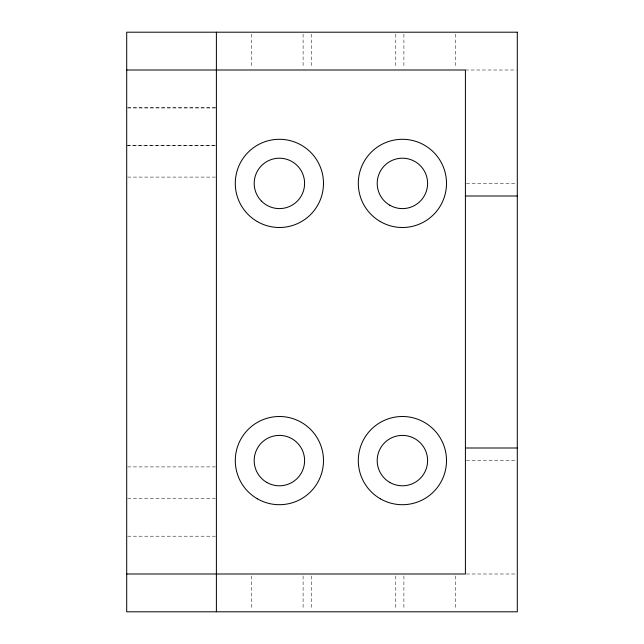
<?xml version="1.0" encoding="UTF-8"?>
<svg xmlns="http://www.w3.org/2000/svg" width="644" height="644" viewBox="0 0 644 644"><rect width="100%" height="100%" fill="white"/><g stroke="black" fill="none" stroke-linecap="round" stroke-linejoin="round"><path stroke-width="0.48" stroke-dasharray="3.22 2.42" d="M465.411 70.003L516.303 70.003M127.697 107.798L216.392 107.798M127.697 107.951L216.392 107.951M127.697 145.447L215.394 145.447M126.699 145.6L215.394 145.6M127.697 177.1L215.394 177.1M466.401 183.403L516.303 183.403M466.401 460.597L516.303 460.597M127.697 466.9L215.394 466.9M127.697 498.4L215.394 498.4M127.697 536.202L215.394 536.202M466.401 573.997L516.303 573.997M455.558 34.188L455.558 68.014M455.558 575.986L455.558 609.812M403.901 34.188L403.901 68.014M403.901 575.986L403.901 609.812M395.778 34.188L395.778 68.014M395.778 575.986L395.778 609.812M311.229 34.188L311.229 68.014M311.229 575.986L311.229 609.812M303.099 34.188L303.099 68.014M303.099 575.986L303.099 609.812M251.442 34.188L251.442 68.014M251.442 575.986L251.442 609.812"/><path stroke-width="0.97" d="M126.699 70.003L465.411 70.003L465.411 573.997L126.699 573.997M465.411 196.001L517.301 196.001M465.411 447.999L517.301 447.999M216.392 32.2L216.392 611.8M517.301 32.2L126.699 32.2L126.699 611.8L517.301 611.8L517.301 32.2M257.342 221.592A44.098 44.098 0 0 0 323.489 183.403A44.098 44.098 0 0 0 257.342 145.206A44.098 44.098 0 0 0 257.342 221.592M380.354 221.592A44.098 44.098 0 0 0 446.509 183.403A44.098 44.098 0 0 0 380.354 145.206A44.098 44.098 0 0 0 380.354 221.592M380.354 498.794A44.098 44.098 0 0 0 446.509 460.597A44.098 44.098 0 0 0 380.354 422.408A44.098 44.098 0 0 0 380.354 498.794M257.342 498.794A44.098 44.098 0 0 0 323.489 460.597A44.098 44.098 0 0 0 257.342 422.408A44.098 44.098 0 0 0 257.342 498.794M266.793 482.42A25.197 25.197 0 0 0 304.596 460.597A25.197 25.197 0 0 0 266.793 438.773A25.197 25.197 0 0 0 266.793 482.42M261.577 201.218A25.197 25.197 0 0 0 303.735 189.924A25.197 25.197 0 0 0 272.871 159.06A25.197 25.197 0 0 0 261.577 201.218M389.805 205.227A25.197 25.197 0 0 0 427.608 183.403A25.197 25.197 0 0 0 389.805 161.58A25.197 25.197 0 0 0 389.805 205.227M389.805 482.42A25.197 25.197 0 0 0 427.608 460.597A25.197 25.197 0 0 0 389.805 438.773A25.197 25.197 0 0 0 389.805 482.42"/></g></svg>
